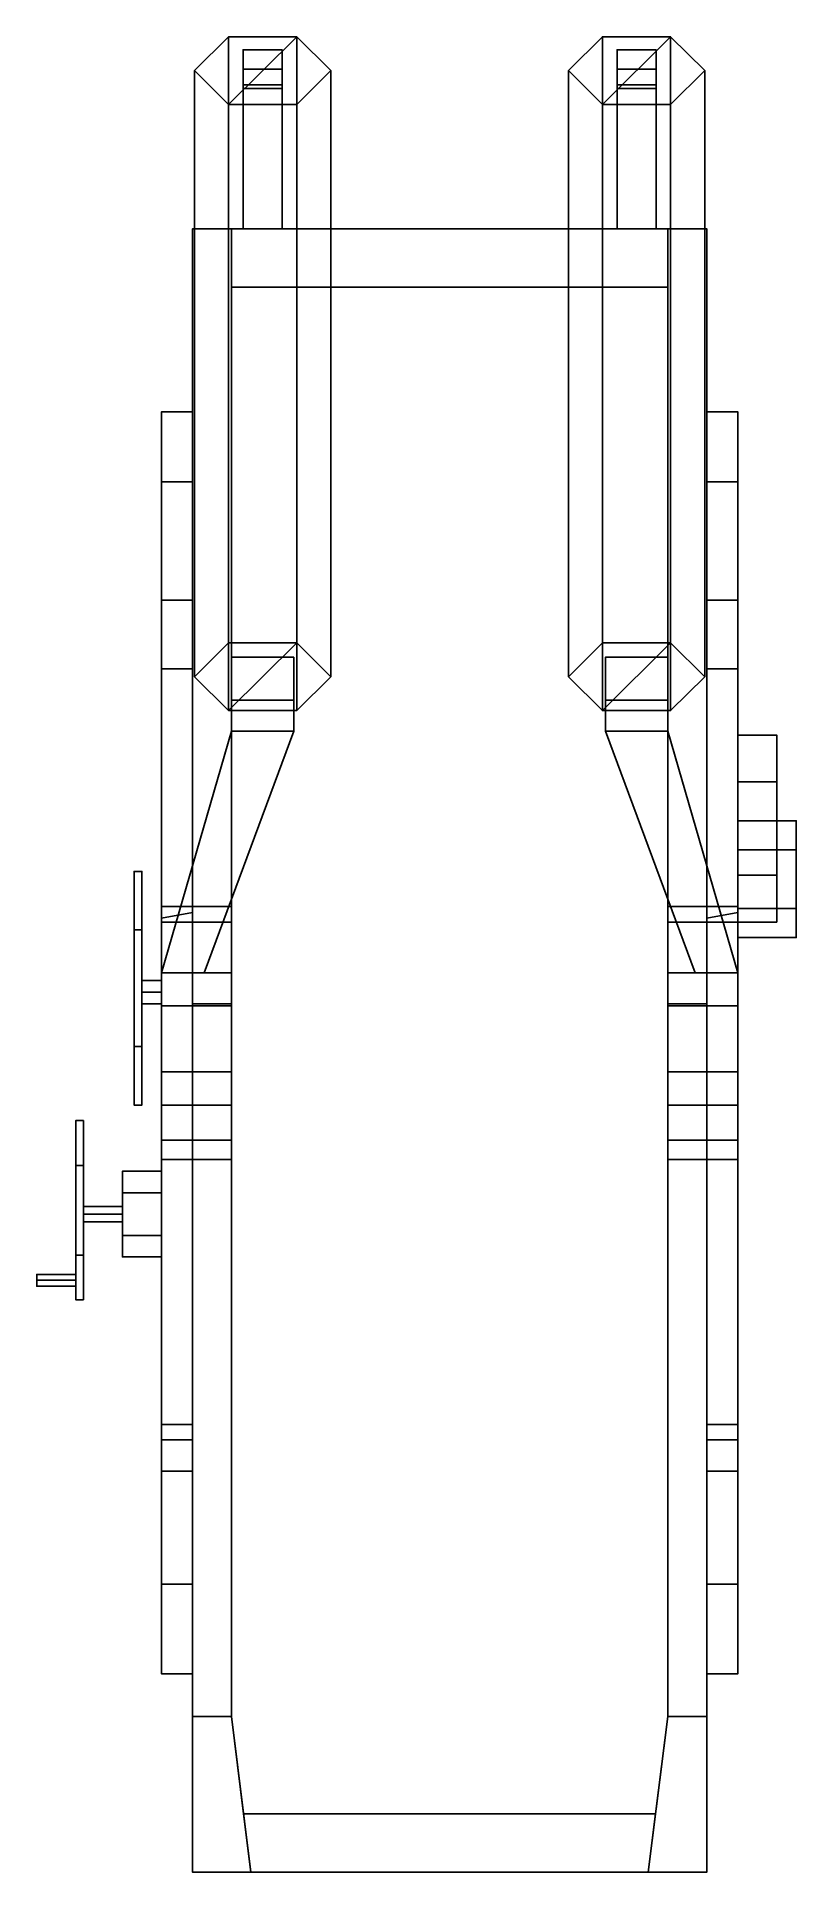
# Model space of a CAD drawing. Extents: x -1.06 to 0.89, y -3.55 to 1.16.
import ezdxf

# ---------------------------------------------------------------- set-up
doc = ezdxf.new("R2010")
doc.units = 0
doc.layers.add('GUN_BASE', color=6, linetype='CONTINUOUS')

msp = doc.modelspace()

# ---------------------------------------------------------------- linework, layer by layer
at = {"layer": 'GUN_BASE'}
for points in [[(-0.5675, 1.1633, 1.4644), (-0.655, 1.0764, 1.3402), (-0.655, -0.48, 2.43), (-0.5675, -0.3931, 2.5541)], [(-0.3925, 1.1633, 1.4644), (-0.5675, 0.9895, 1.2161), (-0.655, 1.0764, 1.3402), (-0.5675, 1.1633, 1.4644)], [(-0.3925, 1.1633, 1.4644), (-0.5675, 1.1633, 1.4644), (-0.5675, -0.3931, 2.5541), (-0.3925, -0.3931, 2.5541)], [(-0.305, 1.0764, 1.3402), (-0.3925, 0.9895, 1.2161), (-0.5675, 0.9895, 1.2161), (-0.3925, 1.1633, 1.4644)], [(-0.305, 1.0764, 1.3402), (-0.3925, 1.1633, 1.4644), (-0.3925, -0.3931, 2.5541), (-0.305, -0.48, 2.43)], [(0.3925, 1.1633, 1.4644), (0.305, 1.0764, 1.3402), (0.305, -0.48, 2.43), (0.3925, -0.3931, 2.5541)], [(0.5675, 1.1633, 1.4644), (0.3925, 0.9895, 1.2161), (0.305, 1.0764, 1.3402), (0.3925, 1.1633, 1.4644)], [(0.5675, 1.1633, 1.4644), (0.3925, 1.1633, 1.4644), (0.3925, -0.3931, 2.5541), (0.5675, -0.3931, 2.5541)], [(0.655, 1.0764, 1.3402), (0.5675, 0.9895, 1.2161), (0.3925, 0.9895, 1.2161), (0.5675, 1.1633, 1.4644)], [(0.655, 1.0764, 1.3402), (0.5675, 1.1633, 1.4644), (0.5675, -0.3931, 2.5541), (0.655, -0.48, 2.43)], [(-0.53, 1.13, 1.42), (-0.53, 1.08, 1.14), (-0.53, 1.03, 1.2), (-0.53, 1.04, 1.29)], [(-0.43, 1.13, 1.42), (-0.43, 1.08, 1.14), (-0.53, 1.08, 1.14), (-0.53, 1.13, 1.42)], [(-0.43, 1.03, 1.2), (-0.43, 1.08, 1.14), (-0.43, 1.13, 1.42), (-0.43, 1.04, 1.29)], [(0.43, 1.13, 1.42), (0.43, 1.08, 1.14), (0.43, 1.03, 1.2), (0.43, 1.04, 1.29)], [(0.53, 1.13, 1.42), (0.53, 1.08, 1.14), (0.43, 1.08, 1.14), (0.43, 1.13, 1.42)], [(0.53, 1.03, 1.2), (0.53, 1.08, 1.14), (0.53, 1.13, 1.42), (0.53, 1.04, 1.29)], [(-0.655, 1.0764, 1.3402), (-0.5675, 0.9895, 1.2161), (-0.5675, -0.5669, 2.3059), (-0.655, -0.48, 2.43)], [(-0.53, 1.08, 1.14), (-0.53, 0.67, 1.12), (-0.53, 0.67, 1.22), (-0.53, 1.03, 1.2)], [(-0.43, 1.08, 1.14), (-0.43, 0.67, 1.12), (-0.53, 0.67, 1.12), (-0.53, 1.08, 1.14)], [(-0.53, 1.04, 1.29), (-0.53, 1.03, 1.2), (-0.43, 1.03, 1.2), (-0.43, 1.04, 1.29)], [(-0.43, 0.67, 1.22), (-0.43, 0.67, 1.12), (-0.43, 1.08, 1.14), (-0.43, 1.03, 1.2)], [(-0.3925, 0.9895, 1.2161), (-0.305, 1.0764, 1.3402), (-0.305, -0.48, 2.43), (-0.3925, -0.5669, 2.3059)], [(0.305, 1.0764, 1.3402), (0.3925, 0.9895, 1.2161), (0.3925, -0.5669, 2.3059), (0.305, -0.48, 2.43)], [(0.43, 1.08, 1.14), (0.43, 0.67, 1.12), (0.43, 0.67, 1.22), (0.43, 1.03, 1.2)], [(0.53, 1.08, 1.14), (0.53, 0.67, 1.12), (0.43, 0.67, 1.12), (0.43, 1.08, 1.14)], [(0.43, 1.04, 1.29), (0.43, 1.03, 1.2), (0.53, 1.03, 1.2), (0.53, 1.04, 1.29)], [(0.53, 0.67, 1.22), (0.53, 0.67, 1.12), (0.53, 1.08, 1.14), (0.53, 1.03, 1.2)], [(0.5675, 0.9895, 1.2161), (0.655, 1.0764, 1.3402), (0.655, -0.48, 2.43), (0.5675, -0.5669, 2.3059)], [(-0.53, 1.03, 1.2), (-0.53, 0.67, 1.22), (-0.43, 0.67, 1.22), (-0.43, 1.03, 1.2)], [(0.43, 1.03, 1.2), (0.43, 0.67, 1.22), (0.53, 0.67, 1.22), (0.53, 1.03, 1.2)], [(-0.5675, 0.9895, 1.2161), (-0.3925, 0.9895, 1.2161), (-0.3925, -0.5669, 2.3059), (-0.5675, -0.5669, 2.3059)], [(0.3925, 0.9895, 1.2161), (0.5675, 0.9895, 1.2161), (0.5675, -0.5669, 2.3059), (0.3925, -0.5669, 2.3059)], [(-0.66, 0.67, 1.32), (-0.66, -1.32, 1.91), (-0.56, -1.32, 1.91), (-0.56, 0.67, 1.32)], [(-0.66, 0.67, 1.07), (-0.66, -1.32, 1.07), (-0.66, -1.32, 1.91), (-0.66, 0.67, 1.32)], [(0.66, 0.67, 1.32), (0.66, 0.67, 1.07), (-0.66, 0.67, 1.07), (-0.66, 0.67, 1.32)], [(-0.56, 0.67, 1.07), (-0.56, -3.15, 1.07), (-0.66, -3.15, 1.07), (-0.66, 0.67, 1.07)], [(0.56, 0.67, 1.07), (0.56, 0.52, 1.07), (-0.56, 0.52, 1.07), (-0.56, 0.67, 1.07)], [(-0.56, 0.67, 1.32), (-0.56, 0.52, 1.3645), (0.56, 0.52, 1.3645), (0.56, 0.67, 1.32)], [(0.66, 0.67, 1.07), (0.66, -3.15, 1.07), (0.56, -3.15, 1.07), (0.56, 0.67, 1.07)], [(0.56, 0.67, 1.32), (0.56, -1.32, 1.91), (0.66, -1.32, 1.91), (0.66, 0.67, 1.32)], [(0.66, -1.32, 1.91), (0.66, -1.32, 1.07), (0.66, 0.67, 1.07), (0.66, 0.67, 1.32)], [(-0.56, -1.32, 1.91), (-0.56, -1.32, 1.07), (-0.56, 0.52, 1.07), (-0.56, 0.52, 1.3645)], [(-0.56, 0.52, 1.3645), (-0.56, 0.52, 1.07), (0.56, 0.52, 1.07), (0.56, 0.52, 1.3645)], [(0.56, 0.52, 1.07), (0.56, -1.32, 1.07), (0.56, -1.32, 1.91), (0.56, 0.52, 1.3645)], [(-0.66, 0.02, 1.49), (-0.66, 0.2, 1.07), (-0.74, 0.2, 1.07), (-0.74, 0.02, 1.49)], [(-0.66, 0.2, 1.07), (-0.66, -0.46, 1.07), (-0.74, -0.46, 1.07), (-0.74, 0.2, 1.07)], [(-0.74, 0.2, 1.07), (-0.74, -0.46, 1.07), (-0.74, -0.46, 1.3), (-0.74, 0.02, 1.49)], [(0.74, 0.02, 1.49), (0.74, 0.2, 1.07), (0.66, 0.2, 1.07), (0.66, 0.02, 1.49)], [(0.74, 0.2, 1.07), (0.74, -0.46, 1.07), (0.66, -0.46, 1.07), (0.66, 0.2, 1.07)], [(0.74, -0.46, 1.3), (0.74, -0.46, 1.07), (0.74, 0.2, 1.07), (0.74, 0.02, 1.49)], [(-0.74, 0.02, 1.49), (-0.74, -0.46, 1.3), (-0.66, -0.46, 1.3), (-0.66, 0.02, 1.49)], [(0.66, 0.02, 1.49), (0.66, -0.46, 1.3), (0.74, -0.46, 1.3), (0.74, 0.02, 1.49)], [(-0.74, -0.2833, 1.37), (-0.74, -1.1, 1.86), (-0.66, -1.0855, 1.8513), (-0.66, -0.2833, 1.37)], [(-0.74, -0.46, 1.3), (-0.74, -1.11, 1.79), (-0.74, -1.1, 1.86), (-0.74, -0.2833, 1.37)], [(0.66, -0.46, 1.3), (0.66, -1.11, 1.79), (0.66, -1.1, 1.86), (0.66, -0.2833, 1.37)], [(0.66, -0.2833, 1.37), (0.66, -1.1, 1.86), (0.74, -1.0855, 1.8513), (0.74, -0.2833, 1.37)], [(0.74, -1.0855, 1.8513), (0.74, -1.11, 1.79), (0.74, -0.46, 1.3), (0.74, -0.2833, 1.37)], [(-0.5675, -0.3931, 2.5541), (-0.655, -0.48, 2.43), (-0.5675, -0.5669, 2.3059), (-0.3925, -0.3931, 2.5541)], [(-0.3925, -0.3931, 2.5541), (-0.5675, -0.5669, 2.3059), (-0.3925, -0.5669, 2.3059), (-0.305, -0.48, 2.43)], [(0.3925, -0.3931, 2.5541), (0.305, -0.48, 2.43), (0.3925, -0.5669, 2.3059), (0.5675, -0.3931, 2.5541)], [(0.5675, -0.3931, 2.5541), (0.3925, -0.5669, 2.3059), (0.5675, -0.5669, 2.3059), (0.655, -0.48, 2.43)], [(-0.66, -0.46, 1.3), (-0.66, -1.11, 1.79), (-0.74, -1.11, 1.79), (-0.74, -0.46, 1.3)], [(-0.74, -0.46, 1.3), (-0.74, -0.46, 1.07), (-0.66, -0.46, 1.07), (-0.66, -0.46, 1.3)], [(-0.66, -0.46, 1.19), (-0.66, -0.46, 1.07), (-0.74, -0.46, 1.07), (-0.74, -0.46, 1.19)], [(-0.66, -0.46, 1.07), (-0.66, -2.4, 1.07), (-0.74, -2.4, 1.07), (-0.74, -0.46, 1.07)], [(-0.74, -0.46, 1.19), (-0.74, -2.4, 1.19), (-0.66, -2.4, 1.19), (-0.66, -0.46, 1.19)], [(-0.74, -0.46, 1.07), (-0.74, -2.4, 1.07), (-0.74, -2.4, 1.19), (-0.74, -0.46, 1.19)], [(-0.56, -0.54, 2.34), (-0.56, -0.62, 2.42), (-0.56, -0.62, 2.5), (-0.56, -0.43, 2.5)], [(-0.56, -0.43, 2.5), (-0.56, -0.62, 2.5), (-0.4, -0.62, 2.5), (-0.4, -0.43, 2.5)], [(-0.4, -0.62, 2.5), (-0.4, -0.62, 2.42), (-0.4, -0.54, 2.34), (-0.4, -0.43, 2.5)], [(0.4, -0.54, 2.34), (0.4, -0.62, 2.42), (0.4, -0.62, 2.5), (0.4, -0.43, 2.5)], [(0.4, -0.43, 2.5), (0.4, -0.62, 2.5), (0.56, -0.62, 2.5), (0.56, -0.43, 2.5)], [(0.56, -0.62, 2.5), (0.56, -0.62, 2.42), (0.56, -0.54, 2.34), (0.56, -0.43, 2.5)], [(0.66, -0.46, 1.3), (0.66, -0.46, 1.07), (0.74, -0.46, 1.07), (0.74, -0.46, 1.3)], [(0.74, -0.46, 1.3), (0.74, -1.11, 1.79), (0.66, -1.11, 1.79), (0.66, -0.46, 1.3)], [(0.74, -0.46, 1.19), (0.74, -0.46, 1.07), (0.66, -0.46, 1.07), (0.66, -0.46, 1.19)], [(0.66, -0.46, 1.07), (0.66, -2.4, 1.07), (0.66, -2.4, 1.19), (0.66, -0.46, 1.19)], [(0.74, -0.46, 1.07), (0.74, -2.4, 1.07), (0.66, -2.4, 1.07), (0.66, -0.46, 1.07)], [(0.66, -0.46, 1.19), (0.66, -2.4, 1.19), (0.74, -2.4, 1.19), (0.74, -0.46, 1.19)], [(0.74, -2.4, 1.19), (0.74, -2.4, 1.07), (0.74, -0.46, 1.07), (0.74, -0.46, 1.19)], [(-0.4, -0.54, 2.34), (-0.4, -0.62, 2.42), (-0.56, -0.62, 2.42), (-0.56, -0.54, 2.34)], [(0.56, -0.54, 2.34), (0.56, -0.62, 2.42), (0.4, -0.62, 2.42), (0.4, -0.54, 2.34)], [(-0.56, -0.62, 2.5), (-0.74, -1.24, 2.16), (-0.63, -1.24, 2.16), (-0.4, -0.62, 2.5)], [(-0.56, -0.62, 2.42), (-0.74, -1.24, 2.05), (-0.74, -1.24, 2.16), (-0.56, -0.62, 2.5)], [(-0.4, -0.62, 2.42), (-0.63, -1.24, 2.05), (-0.74, -1.24, 2.05), (-0.56, -0.62, 2.42)], [(-0.63, -1.24, 2.16), (-0.63, -1.24, 2.05), (-0.4, -0.62, 2.42), (-0.4, -0.62, 2.5)], [(0.4, -0.62, 2.42), (0.63, -1.24, 2.05), (0.63, -1.24, 2.16), (0.4, -0.62, 2.5)], [(0.56, -0.62, 2.42), (0.74, -1.24, 2.05), (0.63, -1.24, 2.05), (0.4, -0.62, 2.42)], [(0.4, -0.62, 2.5), (0.63, -1.24, 2.16), (0.74, -1.24, 2.16), (0.56, -0.62, 2.5)], [(0.74, -1.24, 2.16), (0.74, -1.24, 2.05), (0.56, -0.62, 2.42), (0.56, -0.62, 2.5)], [(0.84, -0.75, 1.5178), (0.84, -0.63, 1.31), (0.74, -0.63, 1.31), (0.74, -0.75, 1.5178)], [(0.84, -0.63, 1.31), (0.84, -0.75, 1.1022), (0.74, -0.75, 1.1022), (0.74, -0.63, 1.31)], [(0.74, -0.99, 1.5178), (0.74, -0.75, 1.5178), (0.74, -0.63, 1.31), (0.74, -1.11, 1.31)], [(0.74, -1.11, 1.31), (0.74, -0.63, 1.31), (0.74, -0.75, 1.1022), (0.74, -0.99, 1.1022)], [(0.84, -1.11, 1.31), (0.84, -0.63, 1.31), (0.84, -0.75, 1.5178), (0.84, -0.99, 1.5178)], [(0.84, -0.99, 1.1022), (0.84, -0.75, 1.1022), (0.84, -0.63, 1.31), (0.84, -1.11, 1.31)], [(0.84, -0.99, 1.5178), (0.84, -0.75, 1.5178), (0.74, -0.75, 1.5178), (0.74, -0.99, 1.5178)], [(0.84, -0.75, 1.1022), (0.84, -0.99, 1.1022), (0.74, -0.99, 1.1022), (0.74, -0.75, 1.1022)], [(0.89, -0.925, 1.6599), (0.89, -0.85, 1.53), (0.74, -0.85, 1.53), (0.74, -0.925, 1.6599)], [(0.89, -0.85, 1.53), (0.89, -0.925, 1.4001), (0.74, -0.925, 1.4001), (0.74, -0.85, 1.53)], [(0.74, -1.075, 1.6599), (0.74, -0.925, 1.6599), (0.74, -0.85, 1.53), (0.74, -1.15, 1.53)], [(0.74, -1.15, 1.53), (0.74, -0.85, 1.53), (0.74, -0.925, 1.4001), (0.74, -1.075, 1.4001)], [(0.89, -1.15, 1.53), (0.89, -0.85, 1.53), (0.89, -0.925, 1.6599), (0.89, -1.075, 1.6599)], [(0.89, -1.075, 1.4001), (0.89, -0.925, 1.4001), (0.89, -0.85, 1.53), (0.89, -1.15, 1.53)], [(0.89, -1.075, 1.6599), (0.89, -0.925, 1.6599), (0.74, -0.925, 1.6599), (0.74, -1.075, 1.6599)], [(0.89, -0.925, 1.4001), (0.89, -1.075, 1.4001), (0.74, -1.075, 1.4001), (0.74, -0.925, 1.4001)], [(-0.79, -1.13, 1.7998), (-0.79, -0.98, 1.54), (-0.81, -0.98, 1.54), (-0.81, -1.13, 1.7998)], [(-0.79, -0.98, 1.54), (-0.79, -1.13, 1.2802), (-0.81, -1.13, 1.2802), (-0.81, -0.98, 1.54)], [(-0.81, -1.43, 1.7998), (-0.81, -1.13, 1.7998), (-0.81, -0.98, 1.54), (-0.81, -1.58, 1.54)], [(-0.81, -1.58, 1.54), (-0.81, -0.98, 1.54), (-0.81, -1.13, 1.2802), (-0.81, -1.43, 1.2802)], [(-0.79, -1.58, 1.54), (-0.79, -0.98, 1.54), (-0.79, -1.13, 1.7998), (-0.79, -1.43, 1.7998)], [(-0.79, -1.43, 1.2802), (-0.79, -1.13, 1.2802), (-0.79, -0.98, 1.54), (-0.79, -1.58, 1.54)], [(0.84, -1.11, 1.31), (0.84, -0.99, 1.5178), (0.74, -0.99, 1.5178), (0.74, -1.11, 1.31)], [(0.84, -0.99, 1.1022), (0.84, -1.11, 1.31), (0.74, -1.11, 1.31), (0.74, -0.99, 1.1022)], [(-0.74, -1.07, 1.89), (-0.74, -1.72, 1.89), (-0.74, -1.58, 1.96), (-0.74, -1.24, 1.96)], [(-0.74, -1.11, 1.79), (-0.74, -1.67, 1.79), (-0.74, -1.72, 1.89), (-0.74, -1.07, 1.89)], [(-0.56, -1.24, 1.96), (-0.56, -1.07, 1.89), (-0.74, -1.07, 1.89), (-0.74, -1.24, 1.96)], [(-0.56, -1.07, 1.89), (-0.56, -1.11, 1.79), (-0.74, -1.11, 1.79), (-0.74, -1.07, 1.89)], [(-0.56, -1.58, 1.96), (-0.56, -1.72, 1.89), (-0.56, -1.07, 1.89), (-0.56, -1.24, 1.96)], [(-0.56, -1.72, 1.89), (-0.56, -1.67, 1.79), (-0.56, -1.11, 1.79), (-0.56, -1.07, 1.89)], [(0.74, -1.24, 1.96), (0.74, -1.07, 1.89), (0.56, -1.07, 1.89), (0.56, -1.24, 1.96)], [(0.74, -1.07, 1.89), (0.74, -1.11, 1.79), (0.56, -1.11, 1.79), (0.56, -1.07, 1.89)], [(0.56, -1.07, 1.89), (0.56, -1.72, 1.89), (0.56, -1.58, 1.96), (0.56, -1.24, 1.96)], [(0.56, -1.11, 1.79), (0.56, -1.67, 1.79), (0.56, -1.72, 1.89), (0.56, -1.07, 1.89)], [(0.74, -1.58, 1.96), (0.74, -1.72, 1.89), (0.74, -1.07, 1.89), (0.74, -1.24, 1.96)], [(0.74, -1.72, 1.89), (0.74, -1.67, 1.79), (0.74, -1.11, 1.79), (0.74, -1.07, 1.89)], [(0.89, -1.15, 1.53), (0.89, -1.075, 1.6599), (0.74, -1.075, 1.6599), (0.74, -1.15, 1.53)], [(0.89, -1.075, 1.4001), (0.89, -1.15, 1.53), (0.74, -1.15, 1.53), (0.74, -1.075, 1.4001)], [(-0.79, -1.43, 1.7998), (-0.79, -1.13, 1.7998), (-0.81, -1.13, 1.7998), (-0.81, -1.43, 1.7998)], [(-0.79, -1.13, 1.2802), (-0.79, -1.43, 1.2802), (-0.81, -1.43, 1.2802), (-0.81, -1.13, 1.2802)], [(-0.56, -1.11, 1.79), (-0.56, -1.67, 1.79), (-0.74, -1.67, 1.79), (-0.74, -1.11, 1.79)], [(0.74, -1.11, 1.79), (0.74, -1.67, 1.79), (0.56, -1.67, 1.79), (0.56, -1.11, 1.79)], [(-0.74, -1.29, 1.58), (-0.74, -1.26, 1.55), (-0.79, -1.26, 1.55), (-0.79, -1.29, 1.58)], [(-0.74, -1.26, 1.55), (-0.74, -1.29, 1.52), (-0.79, -1.29, 1.52), (-0.79, -1.26, 1.55)], [(-0.74, -1.24, 1.96), (-0.74, -1.58, 1.96), (-0.74, -1.58, 2.16), (-0.74, -1.24, 2.16)], [(-0.56, -1.24, 2.16), (-0.56, -1.24, 1.96), (-0.74, -1.24, 1.96), (-0.74, -1.24, 2.16)], [(-0.56, -1.325, 2.3072), (-0.56, -1.24, 2.16), (-0.74, -1.24, 2.16), (-0.74, -1.325, 2.3072)], [(-0.74, -1.24, 2.16), (-0.74, -1.58, 2.16), (-0.74, -1.495, 2.3072), (-0.74, -1.325, 2.3072)], [(-0.56, -1.58, 2.16), (-0.56, -1.58, 1.96), (-0.56, -1.24, 1.96), (-0.56, -1.24, 2.16)], [(-0.56, -1.495, 2.3072), (-0.56, -1.58, 2.16), (-0.56, -1.24, 2.16), (-0.56, -1.325, 2.3072)], [(0.74, -1.24, 1.96), (0.74, -1.58, 1.96), (0.56, -1.58, 1.96), (0.56, -1.24, 1.96)], [(0.56, -1.24, 1.96), (0.56, -1.58, 1.96), (0.74, -1.58, 1.96), (0.74, -1.24, 1.96)], [(0.56, -1.24, 1.96), (0.56, -1.58, 1.96), (0.56, -1.58, 2.16), (0.56, -1.24, 2.16)], [(0.74, -1.24, 2.16), (0.74, -1.24, 1.96), (0.56, -1.24, 1.96), (0.56, -1.24, 2.16)], [(0.56, -1.24, 2.16), (0.56, -1.58, 2.16), (0.56, -1.495, 2.3072), (0.56, -1.325, 2.3072)], [(0.74, -1.325, 2.3072), (0.74, -1.24, 2.16), (0.56, -1.24, 2.16), (0.56, -1.325, 2.3072)], [(0.74, -1.58, 2.16), (0.74, -1.58, 1.96), (0.74, -1.24, 1.96), (0.74, -1.24, 2.16)], [(0.74, -1.495, 2.3072), (0.74, -1.58, 2.16), (0.74, -1.24, 2.16), (0.74, -1.325, 2.3072)], [(-0.74, -1.32, 1.55), (-0.74, -1.29, 1.58), (-0.79, -1.29, 1.58), (-0.79, -1.32, 1.55)], [(-0.74, -1.29, 1.52), (-0.74, -1.32, 1.55), (-0.79, -1.32, 1.55), (-0.79, -1.29, 1.52)], [(-0.56, -1.495, 2.3072), (-0.56, -1.325, 2.3072), (-0.74, -1.325, 2.3072), (-0.74, -1.495, 2.3072)], [(-0.66, -1.32, 1.91), (-0.66, -3.15, 1.42), (-0.56, -3.15, 1.42), (-0.56, -1.32, 1.91)], [(-0.66, -1.32, 1.07), (-0.66, -3.15, 1.07), (-0.66, -3.15, 1.42), (-0.66, -1.32, 1.91)], [(-0.56, -3.15, 1.42), (-0.56, -3.15, 1.07), (-0.56, -1.32, 1.07), (-0.56, -1.32, 1.91)], [(0.56, -1.32, 1.07), (0.56, -3.15, 1.07), (0.56, -3.15, 1.42), (0.56, -1.32, 1.91)], [(0.56, -1.32, 1.91), (0.56, -3.15, 1.42), (0.66, -3.15, 1.42), (0.66, -1.32, 1.91)], [(0.74, -1.495, 2.3072), (0.74, -1.325, 2.3072), (0.56, -1.325, 2.3072), (0.56, -1.495, 2.3072)], [(0.66, -3.15, 1.42), (0.66, -3.15, 1.07), (0.66, -1.32, 1.07), (0.66, -1.32, 1.91)], [(-0.79, -1.58, 1.54), (-0.79, -1.43, 1.7998), (-0.81, -1.43, 1.7998), (-0.81, -1.58, 1.54)], [(-0.79, -1.43, 1.2802), (-0.79, -1.58, 1.54), (-0.81, -1.58, 1.54), (-0.81, -1.43, 1.2802)], [(-0.56, -1.58, 2.16), (-0.56, -1.495, 2.3072), (-0.74, -1.495, 2.3072), (-0.74, -1.58, 2.16)], [(0.74, -1.58, 2.16), (0.74, -1.495, 2.3072), (0.56, -1.495, 2.3072), (0.56, -1.58, 2.16)], [(-0.74, -1.58, 1.96), (-0.74, -1.72, 1.89), (-0.56, -1.72, 1.89), (-0.56, -1.58, 1.96)], [(-0.74, -1.58, 2.16), (-0.74, -1.58, 1.96), (-0.56, -1.58, 1.96), (-0.56, -1.58, 2.16)], [(0.56, -1.58, 1.96), (0.56, -1.72, 1.89), (0.74, -1.72, 1.89), (0.74, -1.58, 1.96)], [(0.56, -1.58, 2.16), (0.56, -1.58, 1.96), (0.74, -1.58, 1.96), (0.74, -1.58, 2.16)], [(-0.94, -1.735, 1.6892), (-0.94, -1.62, 1.49), (-0.96, -1.62, 1.49), (-0.96, -1.735, 1.6892)], [(-0.94, -1.62, 1.49), (-0.94, -1.735, 1.2908), (-0.96, -1.735, 1.2908), (-0.96, -1.62, 1.49)], [(-0.96, -1.965, 1.6892), (-0.96, -1.735, 1.6892), (-0.96, -1.62, 1.49), (-0.96, -2.08, 1.49)], [(-0.96, -2.08, 1.49), (-0.96, -1.62, 1.49), (-0.96, -1.735, 1.2908), (-0.96, -1.965, 1.2908)], [(-0.94, -2.08, 1.49), (-0.94, -1.62, 1.49), (-0.94, -1.735, 1.6892), (-0.94, -1.965, 1.6892)], [(-0.94, -1.965, 1.2908), (-0.94, -1.735, 1.2908), (-0.94, -1.62, 1.49), (-0.94, -2.08, 1.49)], [(-0.66, -1.67, 1.79), (-0.66, -2.4393, 1.3363), (-0.74, -2.4393, 1.3363), (-0.74, -1.67, 1.79)], [(-0.74, -1.72, 1.89), (-0.74, -1.67, 1.79), (-0.56, -1.67, 1.79), (-0.56, -1.72, 1.89)], [(-0.74, -1.67, 1.79), (-0.74, -2.4393, 1.3363), (-0.74, -2.5198, 1.3697), (-0.74, -1.72, 1.89)], [(0.56, -1.72, 1.89), (0.56, -1.67, 1.79), (0.74, -1.67, 1.79), (0.74, -1.72, 1.89)], [(0.74, -1.67, 1.79), (0.74, -2.4393, 1.3363), (0.66, -2.4393, 1.3363), (0.66, -1.67, 1.79)], [(0.66, -1.67, 1.79), (0.66, -2.4393, 1.3363), (0.66, -2.5198, 1.3697), (0.66, -1.72, 1.89)], [(0.74, -2.5198, 1.3697), (0.74, -2.4393, 1.3363), (0.74, -1.67, 1.79), (0.74, -1.72, 1.89)], [(-0.94, -1.965, 1.6892), (-0.94, -1.735, 1.6892), (-0.96, -1.735, 1.6892), (-0.96, -1.965, 1.6892)], [(-0.94, -1.735, 1.2908), (-0.94, -1.965, 1.2908), (-0.96, -1.965, 1.2908), (-0.96, -1.735, 1.2908)], [(-0.74, -1.72, 1.89), (-0.74, -2.5198, 1.3697), (-0.66, -2.5198, 1.3697), (-0.66, -1.72, 1.89)], [(0.66, -1.72, 1.89), (0.66, -2.5198, 1.3697), (0.74, -2.5198, 1.3697), (0.74, -1.72, 1.89)], [(-0.74, -1.805, 1.5853), (-0.74, -1.75, 1.49), (-0.84, -1.75, 1.49), (-0.84, -1.805, 1.5853)], [(-0.74, -1.75, 1.49), (-0.74, -1.805, 1.3947), (-0.84, -1.805, 1.3947), (-0.84, -1.75, 1.49)], [(-0.84, -1.915, 1.3947), (-0.84, -1.805, 1.5853), (-0.84, -1.75, 1.49), (-0.84, -1.805, 1.3947)], [(-0.74, -1.915, 1.5853), (-0.74, -1.805, 1.5853), (-0.84, -1.805, 1.5853), (-0.84, -1.915, 1.5853)], [(-0.74, -1.805, 1.3947), (-0.74, -1.915, 1.3947), (-0.84, -1.915, 1.3947), (-0.84, -1.805, 1.3947)], [(-0.84, -1.97, 1.49), (-0.84, -1.915, 1.5853), (-0.84, -1.805, 1.5853), (-0.84, -1.915, 1.3947)], [(-0.84, -1.86, 1.51), (-0.84, -1.84, 1.49), (-0.94, -1.84, 1.49), (-0.94, -1.86, 1.51)], [(-0.84, -1.84, 1.49), (-0.84, -1.86, 1.47), (-0.94, -1.86, 1.47), (-0.94, -1.84, 1.49)], [(-0.84, -1.88, 1.49), (-0.84, -1.86, 1.51), (-0.94, -1.86, 1.51), (-0.94, -1.88, 1.49)], [(-0.84, -1.86, 1.47), (-0.84, -1.88, 1.49), (-0.94, -1.88, 1.49), (-0.94, -1.86, 1.47)], [(-0.74, -1.97, 1.49), (-0.74, -1.915, 1.5853), (-0.84, -1.915, 1.5853), (-0.84, -1.97, 1.49)], [(-0.74, -1.915, 1.3947), (-0.74, -1.97, 1.49), (-0.84, -1.97, 1.49), (-0.84, -1.915, 1.3947)], [(-0.94, -2.08, 1.49), (-0.94, -1.965, 1.6892), (-0.96, -1.965, 1.6892), (-0.96, -2.08, 1.49)], [(-0.94, -1.965, 1.2908), (-0.94, -2.08, 1.49), (-0.96, -2.08, 1.49), (-0.96, -1.965, 1.2908)], [(-0.96, -2.03, 1.505), (-0.96, -2.015, 1.49), (-1.06, -2.015, 1.49), (-1.06, -2.03, 1.505)], [(-0.96, -2.015, 1.49), (-0.96, -2.03, 1.475), (-1.06, -2.03, 1.475), (-1.06, -2.015, 1.49)], [(-1.06, -2.045, 1.49), (-1.06, -2.03, 1.505), (-1.06, -2.015, 1.49), (-1.06, -2.03, 1.475)], [(-0.96, -2.045, 1.49), (-0.96, -2.03, 1.505), (-1.06, -2.03, 1.505), (-1.06, -2.045, 1.49)], [(-0.96, -2.03, 1.475), (-0.96, -2.045, 1.49), (-1.06, -2.045, 1.49), (-1.06, -2.03, 1.475)], [(-0.66, -2.4, 1.32), (-0.66, -2.4, 1.07), (-0.74, -2.4, 1.07), (-0.74, -2.4, 1.32)], [(-0.74, -2.4, 1.19), (-0.74, -2.4, 1.07), (-0.66, -2.4, 1.07), (-0.66, -2.4, 1.19)], [(-0.66, -2.4, 1.07), (-0.66, -3.04, 1.07), (-0.74, -3.04, 1.07), (-0.74, -2.4, 1.07)], [(-0.74, -2.4, 1.32), (-0.74, -2.81, 1.49), (-0.66, -2.81, 1.49), (-0.66, -2.4, 1.32)], [(-0.74, -2.4, 1.07), (-0.74, -3.04, 1.07), (-0.74, -2.81, 1.49), (-0.74, -2.4, 1.32)], [(0.74, -2.4, 1.32), (0.74, -2.4, 1.07), (0.66, -2.4, 1.07), (0.66, -2.4, 1.32)], [(0.74, -2.4, 1.07), (0.74, -3.04, 1.07), (0.66, -3.04, 1.07), (0.66, -2.4, 1.07)], [(0.66, -2.4, 1.32), (0.66, -2.81, 1.49), (0.74, -2.81, 1.49), (0.74, -2.4, 1.32)], [(0.66, -2.4, 1.19), (0.66, -2.4, 1.07), (0.74, -2.4, 1.07), (0.74, -2.4, 1.19)], [(0.74, -2.81, 1.49), (0.74, -3.04, 1.07), (0.74, -2.4, 1.07), (0.74, -2.4, 1.32)], [(-0.74, -2.81, 1.49), (-0.74, -3.04, 1.07), (-0.66, -3.04, 1.07), (-0.66, -2.81, 1.49)], [(0.66, -2.81, 1.49), (0.66, -3.04, 1.07), (0.74, -3.04, 1.07), (0.74, -2.81, 1.49)], [(-0.66, -3.15, 1.07), (-0.66, -3.55, 1.07), (-0.66, -3.55, 1.32), (-0.66, -3.15, 1.42)], [(-0.56, -3.15, 1.42), (-0.56, -3.15, 1.07), (-0.66, -3.15, 1.07), (-0.66, -3.15, 1.42)], [(-0.66, -3.15, 1.42), (-0.66, -3.15, 1.07), (-0.56, -3.15, 1.07), (-0.56, -3.15, 1.42)], [(-0.66, -3.15, 1.42), (-0.66, -3.55, 1.32), (-0.51, -3.55, 1.32), (-0.56, -3.15, 1.42)], [(-0.56, -3.15, 1.07), (-0.51, -3.55, 1.07), (-0.66, -3.55, 1.07), (-0.66, -3.15, 1.07)], [(-0.5288, -3.4, 1.3575), (-0.5288, -3.4, 1.07), (-0.56, -3.15, 1.07), (-0.56, -3.15, 1.42)], [(0.56, -3.15, 1.42), (0.51, -3.55, 1.32), (0.66, -3.55, 1.32), (0.66, -3.15, 1.42)], [(0.66, -3.15, 1.07), (0.66, -3.55, 1.07), (0.51, -3.55, 1.07), (0.56, -3.15, 1.07)], [(0.56, -3.15, 1.07), (0.5288, -3.4, 1.07), (0.5288, -3.4, 1.3575), (0.56, -3.15, 1.42)], [(0.66, -3.55, 1.32), (0.66, -3.55, 1.07), (0.66, -3.15, 1.07), (0.66, -3.15, 1.42)], [(0.5288, -3.4, 1.07), (0.51, -3.55, 1.07), (-0.51, -3.55, 1.07), (-0.5288, -3.4, 1.07)], [(-0.5288, -3.4, 1.3575), (-0.51, -3.55, 1.32), (0.51, -3.55, 1.32), (0.5288, -3.4, 1.3575)], [(0.5288, -3.4, 1.3575), (0.5288, -3.4, 1.07), (-0.5288, -3.4, 1.07), (-0.5288, -3.4, 1.3575)], [(-0.66, -3.55, 1.32), (-0.66, -3.55, 1.07), (0.66, -3.55, 1.07), (0.66, -3.55, 1.32)]]:
    msp.add_3dface(points, dxfattribs=at)

doc.saveas('drawing.dxf')
